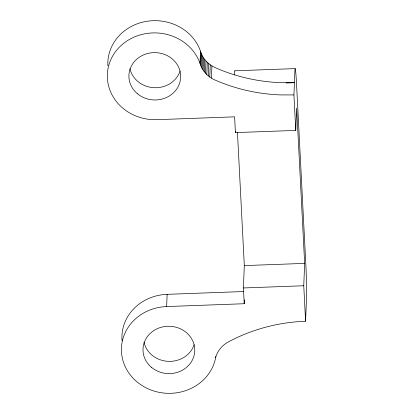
<?xml version="1.0" encoding="UTF-8"?>
<svg xmlns="http://www.w3.org/2000/svg" width="414" height="414" viewBox="0 0 414 414"><rect width="100%" height="100%" fill="white"/><g stroke="black" fill="none" stroke-linecap="round" stroke-linejoin="round"><path stroke-width="0.62" d="M293.93 94.925L280.371 94.915A166.651 152.357 2.3 0 1 214.923 79.974C207.895 76.926 202.099 70.846 200.009 63.404A47.47 43.398 2.3 0 0 144.357 33.886A47.47 43.398 2.3 0 0 107.754 81.801A47.47 43.398 2.3 0 0 157.025 119.672L234.603 116.841L235.416 132.609L295.756 130.41L293.93 94.925L294.897 70.815A25.891 0.88 87.9 0 1 296.538 83.99L305.755 262.993A25.891 0.88 87.9 0 1 306.551 297.133L305.584 321.238A166.651 152.357 2.3 0 0 228.414 341.886C221.728 345.426 216.543 351.962 215.254 359.481A47.47 43.398 2.3 0 1 162.847 392.943A47.47 43.398 2.3 0 1 121.457 347.874A47.47 43.398 2.3 0 1 166.645 306.557L167.137 294.328L243.437 291.544M200.009 63.404L200.5 51.176A47.47 43.398 2.3 0 0 146.882 21.295A47.47 43.398 2.3 0 0 107.873 65.8M200.583 65.169L201.075 52.94L200.5 51.176M201.297 66.897L201.789 54.669L201.075 52.94M202.146 68.569L202.637 56.34L201.789 54.669M203.129 70.183L203.621 57.955L202.637 56.34M204.237 71.725L204.728 59.497L203.621 57.955M205.463 73.195L205.955 60.967L204.728 59.497M206.803 74.577L207.29 62.348L205.955 60.967M208.247 75.865L208.739 63.637L207.29 62.348M209.789 77.056L210.281 64.827L208.739 63.637M211.425 78.142L211.916 65.914L210.281 64.827M215.622 357.67L215.673 356.382M234.479 74.893L234.557 73.019A25.891 0.88 87.9 0 1 234.929 70.944M235.416 132.609L235.468 131.331M166.645 306.557L244.229 303.726L243.416 287.958L244.312 265.597L237.445 132.164M244.229 303.726L244.384 299.865M295.756 130.41L296.652 108.049L304.652 263.392L303.757 285.753L305.584 321.238M234.81 70.804L295.151 68.605M286.074 82.997L294.421 82.697L280.863 82.686A166.651 152.357 2.3 0 1 215.415 67.746L211.916 65.914M244.312 265.597L304.652 263.392M243.416 287.958L303.757 285.753M194.156 344.702A25.891 23.67 2.3 0 1 168.224 361.344A25.891 23.67 2.3 0 1 144.02 342.337M180.069 71.073A25.891 23.67 2.3 0 1 154.132 87.716A25.891 23.67 2.3 0 1 129.934 68.708M122.047 340.681A47.47 43.398 2.3 0 1 167.137 294.328M151.457 367.327A25.891 23.67 2.3 0 0 194.176 355.14A25.891 23.67 2.3 0 0 161.01 327.324A25.891 23.67 2.3 0 0 151.457 367.327M137.365 93.693A25.891 23.67 2.3 0 0 180.085 81.511A25.891 23.67 2.3 0 0 146.923 53.691A25.891 23.67 2.3 0 0 137.365 93.693"/></g></svg>
